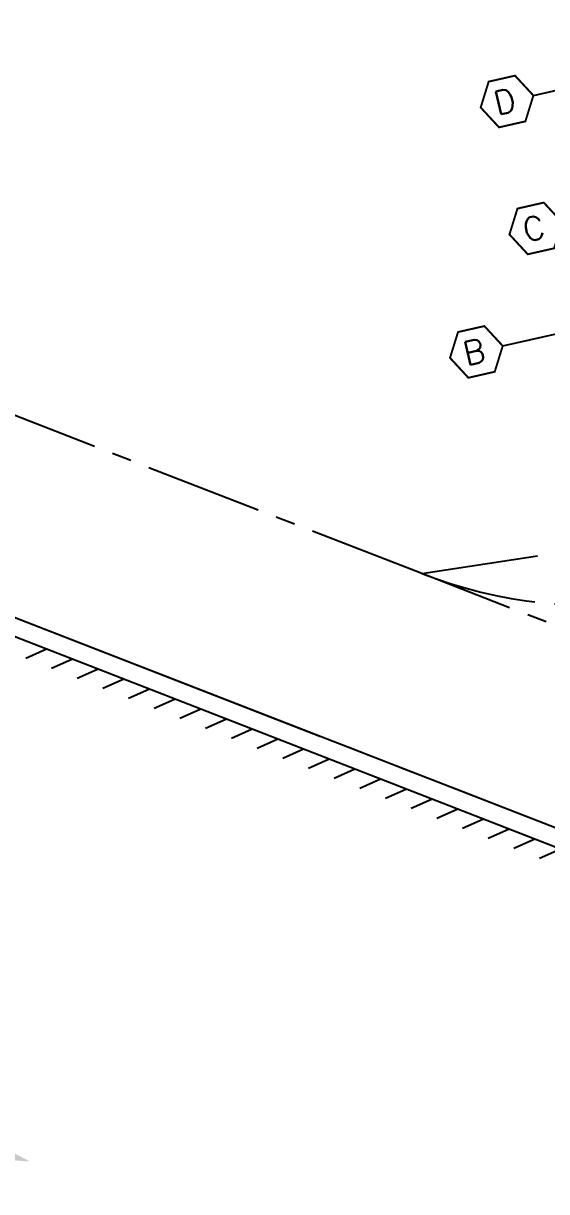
# Model space of a CAD drawing. Header units: feet. Extents: x 308 to 1449, y -4548 to -3843.
# Drawn here: x 810.8 to 844.3, y -4306.2 to -4231.4 of the extents above; entities that cross this region are included whole.
import ezdxf

# ---------------------------------------------------------------- set-up
doc = ezdxf.new("R2010")
doc.units = ezdxf.units.FT
doc.header["$LTSCALE"] = 10
doc.header["$MEASUREMENT"] = 0
for name, pattern in [('CENTER2', [1.125, 0.75, -0.125, 0.125, -0.125]), ('HIDDEN', [0.375, 0.25, -0.125]), ('xsite$0$CENTER2', [1.125, 0.75, -0.125, 0.125, -0.125]), ('XSITE-EXST$0$PL', [4.9, 1, -0.2, 0.15, -0.2, 0.15, -0.2, 3])]:
    doc.linetypes.add(name, pattern=pattern)
doc.layers.get('0').update_dxf_attribs({"linetype": 'CONTINUOUS'})
for name, color, linetype in [('GRID', 30, 'CENTER2'), ('HATCH', 8, 'CONTINUOUS'), ('Mat Footing Dewatering Pump', 80, 'CONTINUOUS'), ('PL 1098 Red', 3, 'CONTINUOUS'), ('SLN', 6, 'CONTINUOUS'), ('xsite$0$Baseline', 8, 'xsite$0$CENTER2'), ('XSITE-EXST$0$PL', 3, 'XSITE-EXST$0$PL')]:
    doc.layers.add(name, color=color, linetype=linetype)
doc.styles.get("Standard").update_dxf_attribs({"font": 'ROMANS.SHX'})

# ---------------------------------------------------------------- blocks, each defined once
blk = doc.blocks.new('A$C5F951A37')
at = {"layer": 'XSITE-EXST$0$PL'}
blk.add_lwpolyline([(85.959, 148.104), (254.944, 149.579), (254.944, -256.561), (123.904, -256.561), (123.904, -64.081), (2.904, -64.081), (2.904, -60.391), (-31.306, -60.391, 0.219201), (-17.868, -12.027, 0.064813), (-28.942, 25.081), (49.332, 73.425, 0.263278), (80.172, 129.521), (80.092, 136.021, -0.236377), (85.959, 148.104)], format="xyb", dxfattribs=at)
blk = doc.blocks.new('A$C54E400CE')
at = {"linetype": 'HIDDEN', "rotation": 338.8}
blk.add_blockref('A$C5F951A37', (51.026, 331.392), dxfattribs=at)

msp = doc.modelspace()

# ---------------------------------------------------------------- linework, layer by layer
at = {"const_width": 0.125}
for points in [[(840.588, -4235.116), (840.076, -4236.77), (841.252, -4238.041), (842.941, -4237.658), (843.454, -4236.004), (842.277, -4234.732)], [(842.432, -4243.243), (841.92, -4244.897), (843.096, -4246.168), (844.785, -4245.785), (845.298, -4244.13), (844.121, -4242.859)], [(838.624, -4251.147), (838.111, -4252.801), (839.287, -4254.073), (840.976, -4253.689), (841.489, -4252.035), (840.313, -4250.764)]]:
    msp.add_lwpolyline(points, close=True, dxfattribs=at)
msp.add_solid([(809.726, -4304.149), (809.887, -4303.571), (811.193, -4304.247)])
at = {"layer": 'GRID'}
for p, q in [((843.454, -4236.004), (893.06, -4224.748)), ((841.489, -4252.035), (845.758, -4251.066))]:
    msp.add_line(p, q, dxfattribs=at)
at = {"layer": 'HATCH'}
for p, q in [((810.922, -4272.014), (812.215, -4271.444)), ((812.569, -4272.655), (813.862, -4272.085)), ((814.215, -4273.295), (815.509, -4272.725)), ((815.862, -4273.935), (817.155, -4273.365)), ((817.509, -4274.576), (818.802, -4274.006)), ((819.155, -4275.216), (820.449, -4274.646)), ((820.802, -4275.856), (822.095, -4275.286)), ((822.449, -4276.496), (823.742, -4275.926)), ((824.095, -4277.137), (825.389, -4276.567)), ((825.742, -4277.777), (827.035, -4277.207)), ((827.389, -4278.417), (828.682, -4277.847)), ((829.035, -4279.058), (830.329, -4278.488)), ((830.682, -4279.698), (831.975, -4279.128)), ((832.329, -4280.338), (833.622, -4279.768)), ((833.975, -4280.979), (835.269, -4280.409)), ((835.622, -4281.619), (836.915, -4281.049)), ((837.269, -4282.259), (838.562, -4281.689)), ((838.915, -4282.9), (840.209, -4282.33)), ((840.562, -4283.54), (841.855, -4282.97)), ((842.209, -4284.18), (843.502, -4283.61)), ((843.855, -4284.82), (845.149, -4284.25))]:
    msp.add_line(p, q, dxfattribs=at)
at = {"layer": 'PL 1098 Red', "color": 3, "lineweight": 25, "ltscale": 25}
msp.add_line((893.258, -4301.657), (780.447, -4257.901), dxfattribs=at)
at = {"layer": 'SLN'}
msp.add_line((892.884, -4302.812), (780.361, -4259.058, 4.97), dxfattribs=at)
at = {"layer": 'xsite$0$Baseline'}
for p, q in [((836.298, -4266.61), (760.861, -4237.35)), ((836.298, -4266.61), (865.914, -4262.044)), ((852.422, -4272.864), (836.298, -4266.61))]:
    msp.add_line(p, q, dxfattribs=at)
msp.add_arc((847.146, -4238.64), 30, 248.8, 308.72567, dxfattribs=at)

# ---------------------------------------------------------------- block references
at = {"layer": 'Mat Footing Dewatering Pump', "linetype": 'HIDDEN'}
msp.add_blockref('A$C54E400CE', (749.887, -4528.498), dxfattribs=at)

# ---------------------------------------------------------------- texts
for s, p in [('D', (841.138, -4237.263)), ('C', (842.981, -4245.39)), ('B', (839.173, -4253.294))]:
    msp.add_text(s, height=1.5, rotation=12.78389).set_placement(p)

doc.saveas('drawing.dxf')
